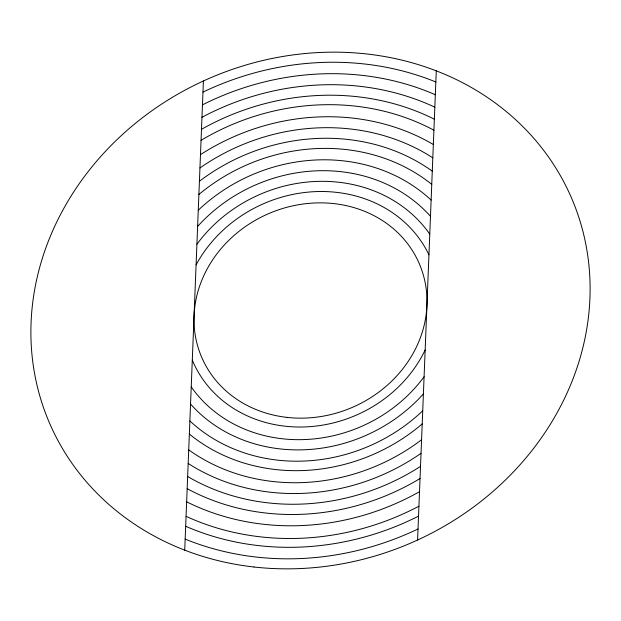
<?xml version="1.0" encoding="UTF-8"?>
<svg xmlns="http://www.w3.org/2000/svg" width="621" height="621" viewBox="0 0 621 621"><rect width="100%" height="100%" fill="white"/><g stroke="black" fill="none" stroke-linecap="round" stroke-linejoin="round"><path stroke-width="0.93" d="M184.724 550.159L203.416 80.971M417.584 540.029L436.276 70.841M202.974 92.11A273.131 243.362 -23.3 0 1 435.833 81.98M201.972 117.291A248.431 221.355 -23.3 0 1 434.824 107.161M201.049 140.33A226.448 201.763 -23.3 0 1 433.908 130.2M199.954 167.965A201.134 179.213 -23.3 0 1 432.806 157.835M198.891 194.474A178.367 158.922 -23.3 0 1 431.75 184.352M197.618 226.44A153.829 137.062 -23.3 0 1 430.477 216.31M196.089 264.895A130.922 116.655 -23.3 0 1 315.235 191.633A130.922 116.655 -23.3 0 1 428.948 254.765M418.026 528.968A273.209 243.432 -23.3 0 1 185.167 539.098M418.934 506.2A250.845 223.506 -23.3 0 1 186.075 516.33M420.037 478.527A224.437 199.978 -23.3 0 1 187.177 488.657M421.038 453.314A201.383 179.438 -23.3 0 1 188.179 463.445M422.21 423.918A176.232 157.02 -23.3 0 1 189.351 434.048M425.152 349.996A128.198 114.225 -23.3 0 1 305.866 426.891A128.198 114.225 -23.3 0 1 192.293 360.118M423.406 393.9A153.364 136.651 -23.3 0 1 190.546 404.03M418.538 516.144A260.548 232.153 -23.3 0 1 185.679 526.274M202.462 104.856A260.548 232.153 -23.3 0 1 435.321 94.726M419.509 491.677A236.865 211.047 -23.3 0 1 186.649 501.807M201.491 129.323A236.865 211.047 -23.3 0 1 434.351 119.193M420.518 466.363A213.182 189.941 -23.3 0 1 187.658 476.493M200.482 154.637A213.182 189.941 -23.3 0 1 433.342 144.507M421.581 439.738A189.49 168.842 -23.3 0 1 188.722 449.868M199.419 181.262A189.49 168.842 -23.3 0 1 432.278 171.132M422.73 410.792A165.807 147.736 -23.3 0 1 189.871 420.922M198.27 210.209A165.807 147.736 -23.3 0 1 431.129 200.078M424.089 376.761A142.116 126.63 -23.3 0 1 191.229 386.891M196.911 244.239A142.116 126.63 -23.3 0 1 429.771 234.109M254.028 567.004A284.239 253.259 -23.3 0 0 575.9 208.928A284.239 253.259 -23.3 0 0 101.572 155.568A284.239 253.259 -23.3 0 0 254.028 567.004M286.972 417.382A118.432 105.523 -23.3 0 0 421.085 268.179A118.432 105.523 -23.3 0 0 223.444 245.947A118.432 105.523 -23.3 0 0 286.972 417.382"/></g></svg>
